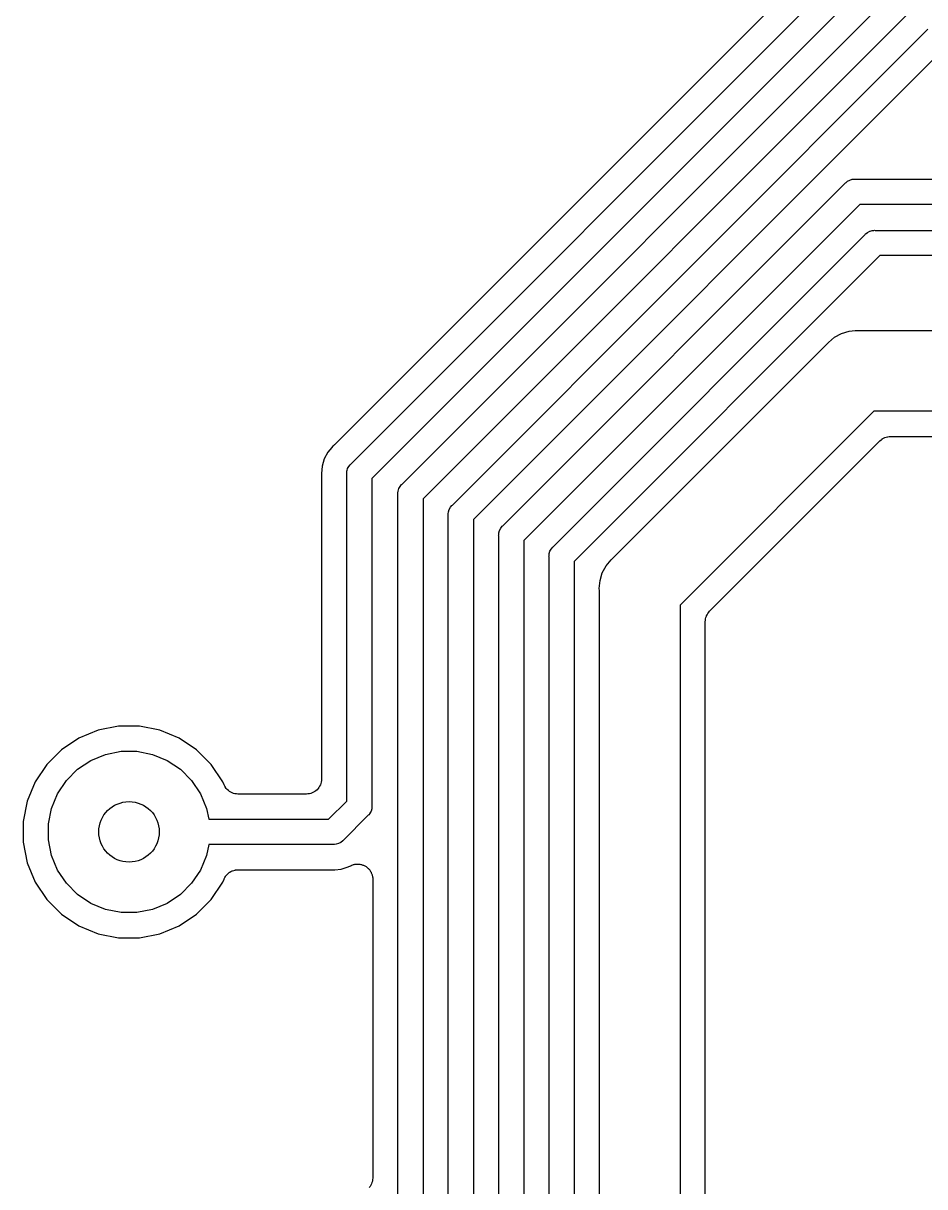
# Model space of a CAD drawing. Extents: x 44 to 126, y -146 to -44.
# Drawn here: x 73.12 to 82.07, y -93.94 to -82.4 of the extents above; entities that cross this region are included whole.
import ezdxf

# ---------------------------------------------------------------- set-up
doc = ezdxf.new("R2010")
doc.units = 0
doc.layers.add('BLACK', color=7, linetype='CONTINUOUS')

msp = doc.modelspace()

# ---------------------------------------------------------------- linework, layer by layer
at = {"layer": 'BLACK', "linetype": 'CONTINUOUS'}
for p, q in [((81.4926, -81.2991), (76.2071, -86.5846)), ((76.37, -86.7753), (81.6833, -81.4619)), ((81.8278, -81.671), (76.579, -86.9198)), ((76.878, -86.9744), (81.8904, -81.9619)), ((82.0349, -82.171), (77.087, -87.1189)), ((77.378, -87.1815), (82.0975, -82.4619)), ((82.242, -82.671), (77.587, -87.326)), ((77.878, -87.3886), (81.2766, -83.9899)), ((81.2766, -83.9899), (81.2805, -83.9852)), ((81.2805, -83.9852), (81.2853, -83.9813)), ((81.2853, -83.9813), (81.2996, -83.9696)), ((81.2853, -83.9813), (81.2853, -83.9813)), ((81.2996, -83.9696), (81.3213, -83.958)), ((81.2996, -83.9696), (81.2996, -83.9696)), ((81.2996, -83.9696), (81.2996, -83.9696)), ((81.3213, -83.958), (81.3449, -83.9508)), ((81.3449, -83.9508), (81.3632, -83.949)), ((81.3632, -83.949), (81.3694, -83.9484)), ((81.3632, -83.949), (81.3632, -83.949)), ((81.3694, -83.9484), (81.3755, -83.949)), ((81.3755, -83.949), (83.1332, -83.949)), ((81.4211, -84.199), (78.087, -87.5331)), ((83.1789, -84.199), (81.4211, -84.199)), ((81.4844, -84.4893), (81.4987, -84.4776)), ((81.4987, -84.4776), (81.5204, -84.466)), ((81.5204, -84.466), (81.5244, -84.4647)), ((81.5244, -84.4647), (81.544, -84.4588)), ((81.544, -84.4588), (81.5623, -84.457)), ((81.5623, -84.457), (81.5624, -84.457)), ((81.5624, -84.457), (81.5685, -84.4564)), ((81.5685, -84.4564), (81.5746, -84.457)), ((81.5746, -84.457), (84.5302, -84.457)), ((78.378, -87.5957), (81.4758, -84.4979)), ((81.4758, -84.4979), (81.4797, -84.4932)), ((81.4797, -84.4932), (81.4844, -84.4893)), ((81.6203, -84.707), (78.587, -87.7402)), ((84.5759, -84.707), (81.6203, -84.707)), ((81.1712, -85.5178), (81.2407, -85.4807)), ((81.2407, -85.4807), (81.3161, -85.4578)), ((81.3161, -85.4578), (81.3749, -85.452)), ((81.3749, -85.452), (81.3945, -85.4501)), ((81.3945, -85.4501), (81.4142, -85.452)), ((81.4142, -85.452), (84.628, -85.452)), ((78.9681, -87.7127), (81.0978, -85.5831)), ((81.0978, -85.5831), (81.1103, -85.5678)), ((81.1103, -85.5678), (81.1712, -85.5178)), ((81.5602, -86.252), (79.637, -88.1752)), ((84.628, -86.252), (81.5602, -86.252)), ((80.9323, -87.2334), (81.6198, -86.5459)), ((81.6198, -86.5459), (81.6202, -86.5456)), ((81.6202, -86.5455), (81.6213, -86.5445)), ((81.6202, -86.5456), (81.6202, -86.5455)), ((81.6202, -86.5456), (81.6202, -86.5456)), ((81.6213, -86.5445), (81.6321, -86.5359)), ((81.6321, -86.5359), (81.6429, -86.5271)), ((81.6429, -86.5271), (81.6436, -86.5267)), ((81.6436, -86.5267), (81.6442, -86.5262)), ((81.6442, -86.5262), (81.6565, -86.5198)), ((81.6565, -86.5198), (81.6687, -86.5133)), ((81.6687, -86.5133), (81.6695, -86.5131)), ((81.6695, -86.5131), (81.6702, -86.5127)), ((81.6702, -86.5127), (81.6835, -86.5089)), ((81.6835, -86.5089), (81.6967, -86.5049)), ((81.6967, -86.5049), (81.6975, -86.5048)), ((81.6975, -86.5048), (81.6983, -86.5046)), ((81.6983, -86.5046), (81.7122, -86.5033)), ((81.7122, -86.5033), (81.7259, -86.502)), ((81.7259, -86.502), (84.4099, -86.502)), ((76.1407, -86.6587), (76.1059, -86.7238)), ((76.1804, -86.6102), (76.1407, -86.6587)), ((76.1805, -86.6102), (76.1804, -86.6102)), ((76.1876, -86.6016), (76.1805, -86.6102)), ((76.1962, -86.5945), (76.1876, -86.6016)), ((76.2006, -86.59), (76.1962, -86.5945)), ((76.2056, -86.5861), (76.2006, -86.59)), ((76.2071, -86.5846), (76.2056, -86.5861)), ((76.1059, -86.7238), (76.0844, -86.7945)), ((76.3496, -86.7982), (76.3613, -86.7839)), ((76.3613, -86.7839), (76.3652, -86.7792)), ((76.3613, -86.7839), (76.3613, -86.7839)), ((76.3652, -86.7792), (76.37, -86.7753)), ((76.0844, -86.7945), (76.0772, -86.868)), ((76.0772, -86.868), (76.0783, -86.8791)), ((76.0783, -86.8791), (76.0785, -86.8812)), ((76.0785, -86.8812), (76.0784, -86.8875)), ((76.0784, -86.8875), (76.079, -86.8938)), ((76.079, -86.8938), (76.079, -89.899)), ((76.3284, -86.868), (76.3291, -86.8611)), ((76.329, -86.8741), (76.3284, -86.868)), ((76.329, -90.1182), (76.329, -86.8741)), ((76.3291, -86.8611), (76.3308, -86.8435)), ((76.3308, -86.8435), (76.3323, -86.8386)), ((76.3323, -86.8386), (76.338, -86.8199)), ((76.338, -86.8199), (76.3496, -86.7982)), ((76.579, -86.9198), (76.579, -90.1639)), ((76.846, -87.0191), (76.8576, -86.9973)), ((76.8576, -86.9973), (76.8732, -86.9783)), ((76.8732, -86.9783), (76.878, -86.9744)), ((76.8364, -87.0671), (76.837, -87.061)), ((76.837, -87.0732), (76.8364, -87.0671)), ((76.837, -87.061), (76.8388, -87.0426)), ((76.837, -87.061), (76.837, -87.061)), ((76.837, -94.0222), (76.837, -87.0732)), ((76.8388, -87.0426), (76.846, -87.0191)), ((77.087, -87.1189), (77.087, -94.0679)), ((77.3388, -87.2497), (77.346, -87.2262)), ((77.346, -87.2262), (77.3576, -87.2044)), ((77.3576, -87.2044), (77.3732, -87.1854)), ((77.3732, -87.1854), (77.378, -87.1815)), ((79.931, -88.2348), (80.9323, -87.2334)), ((77.3364, -87.2742), (77.337, -87.2681)), ((77.337, -87.2804), (77.3364, -87.2742)), ((77.337, -87.2681), (77.3388, -87.2497)), ((77.337, -87.2681), (77.337, -87.2681)), ((77.337, -96.4012), (77.337, -87.2804)), ((77.587, -87.326), (77.587, -96.4469)), ((77.8364, -87.4813), (77.837, -87.4752)), ((77.837, -87.4752), (77.8388, -87.4568)), ((77.837, -87.4752), (77.837, -87.4752)), ((77.8388, -87.4568), (77.846, -87.4333)), ((77.846, -87.4333), (77.8576, -87.4116)), ((77.8576, -87.4116), (77.8732, -87.3925)), ((77.8732, -87.3925), (77.878, -87.3886)), ((77.837, -87.4875), (77.8364, -87.4813)), ((77.837, -96.6083), (77.837, -87.4875)), ((78.087, -87.5331), (78.087, -96.654)), ((78.3364, -87.6885), (78.337, -87.6823)), ((78.337, -87.6946), (78.3364, -87.6885)), ((78.337, -87.6823), (78.3388, -87.6639)), ((78.337, -87.6823), (78.337, -87.6823)), ((78.337, -90.9498), (78.337, -87.6946)), ((78.3388, -87.6639), (78.346, -87.6404)), ((78.346, -87.6404), (78.3576, -87.6187)), ((78.3576, -87.6187), (78.3732, -87.5996)), ((78.3732, -87.5996), (78.378, -87.5957)), ((78.587, -87.7402), (78.587, -96.8611)), ((78.8657, -87.8557), (78.9028, -87.7862)), ((78.9028, -87.7862), (78.9528, -87.7253)), ((78.9528, -87.7253), (78.9681, -87.7127)), ((78.8351, -88.0095), (78.8428, -87.9311)), ((78.8428, -87.9311), (78.8433, -87.9294)), ((78.8433, -87.9294), (78.8657, -87.8557)), ((78.837, -88.0291), (78.8351, -88.0095)), ((78.837, -99.4133), (78.837, -88.0291)), ((79.637, -88.1752), (79.637, -99.5593)), ((79.8945, -88.2965), (79.8986, -88.2832)), ((79.8986, -88.2832), (79.8989, -88.2825)), ((79.8989, -88.2825), (79.8992, -88.2817)), ((79.8992, -88.2817), (79.9058, -88.2696)), ((79.9058, -88.2696), (79.9124, -88.2574)), ((79.9124, -88.2574), (79.9129, -88.2568)), ((79.9129, -88.2568), (79.9133, -88.2561)), ((79.9133, -88.2561), (79.9222, -88.2454)), ((79.9222, -88.2454), (79.931, -88.2348)), ((79.887, -88.3403), (79.8871, -88.3387)), ((79.887, -88.3408), (79.887, -88.3403)), ((79.887, -88.3403), (79.887, -88.3403)), ((79.887, -88.3403), (79.887, -88.3403)), ((79.887, -99.5397), (79.887, -88.3408)), ((79.8871, -88.3387), (79.8886, -88.325)), ((79.8886, -88.325), (79.89, -88.3112)), ((79.89, -88.3112), (79.8902, -88.3104)), ((79.8902, -88.3104), (79.8903, -88.3097)), ((79.8903, -88.3097), (79.8945, -88.2965)), ((73.8617, -89.4144), (73.6706, -89.4935)), ((74.0646, -89.374), (73.8617, -89.4144)), ((74.2714, -89.374), (74.0646, -89.374)), ((74.4743, -89.4144), (74.2714, -89.374)), ((74.6654, -89.4935), (74.4743, -89.4144)), ((73.6706, -89.4935), (73.4987, -89.6084)), ((74.8373, -89.6084), (74.6654, -89.4935)), ((73.4987, -89.6084), (73.3524, -89.7547)), ((73.7891, -89.715), (73.9346, -89.6547)), ((73.9346, -89.6547), (74.0892, -89.624)), ((74.0892, -89.624), (74.2468, -89.624)), ((74.2468, -89.624), (74.4014, -89.6547)), ((74.4014, -89.6547), (74.5469, -89.715)), ((74.9836, -89.7547), (74.8373, -89.6084)), ((73.3524, -89.7547), (73.2375, -89.9266)), ((73.658, -89.8026), (73.7891, -89.715)), ((74.5469, -89.715), (74.678, -89.8026)), ((75.0985, -89.9266), (74.9836, -89.7547)), ((73.5466, -89.914), (73.658, -89.8026)), ((74.678, -89.8026), (74.7894, -89.914)), ((76.079, -89.9011), (76.0774, -89.9151)), ((76.079, -89.899), (76.079, -89.9)), ((76.079, -89.9), (76.079, -89.9)), ((76.079, -89.9), (76.079, -89.9001)), ((76.079, -89.9001), (76.079, -89.9011)), ((73.2375, -89.9266), (73.1584, -90.1177)), ((73.459, -90.0451), (73.5466, -89.914)), ((74.7894, -89.914), (74.877, -90.0451)), ((75.1108, -89.9564), (75.0985, -89.9266)), ((75.1174, -89.9687), (75.1108, -89.9564)), ((75.1239, -89.9811), (75.1174, -89.9687)), ((75.1243, -89.9816), (75.1239, -89.9811)), ((75.1246, -89.9822), (75.1243, -89.9816)), ((75.1334, -89.993), (75.1246, -89.9822)), ((75.1422, -90.0039), (75.1334, -89.993)), ((75.1427, -90.0044), (75.1422, -90.0039)), ((75.1432, -90.0049), (75.1427, -90.0044)), ((75.154, -90.0138), (75.1432, -90.0049)), ((75.1647, -90.0228), (75.154, -90.0138)), ((76.0229, -90.015), (76.012, -90.0239)), ((76.0339, -90.0062), (76.0229, -90.015)), ((76.0343, -90.0058), (76.0339, -90.0062)), ((76.0347, -90.0054), (76.0343, -90.0058)), ((76.0437, -89.9946), (76.0347, -90.0054)), ((76.0528, -89.9837), (76.0437, -89.9946)), ((76.053, -89.9833), (76.0528, -89.9837)), ((76.0534, -89.9829), (76.053, -89.9833)), ((76.0601, -89.9704), (76.0534, -89.9829)), ((76.0669, -89.9581), (76.0601, -89.9704)), ((76.067, -89.9576), (76.0669, -89.9581)), ((76.0673, -89.9571), (76.067, -89.9576)), ((76.0714, -89.9437), (76.0673, -89.9571)), ((76.0757, -89.9302), (76.0714, -89.9437)), ((76.0758, -89.9297), (76.0757, -89.9302)), ((76.0759, -89.9292), (76.0758, -89.9297)), ((76.0774, -89.9151), (76.0759, -89.9292)), ((73.1584, -90.1177), (73.118, -90.3206)), ((73.3987, -90.1906), (73.459, -90.0451)), ((74.877, -90.0451), (74.9373, -90.1906)), ((75.1652, -90.0231), (75.1647, -90.0228)), ((75.1657, -90.0235), (75.1652, -90.0231)), ((75.1781, -90.0302), (75.1657, -90.0235)), ((75.1903, -90.0369), (75.1781, -90.0302)), ((75.1909, -90.0371), (75.1903, -90.0369)), ((75.1915, -90.0374), (75.1909, -90.0371)), ((75.205, -90.0415), (75.1915, -90.0374)), ((75.2182, -90.0457), (75.205, -90.0415)), ((75.2189, -90.0458), (75.2182, -90.0457)), ((75.2195, -90.046), (75.2189, -90.0458)), ((75.2335, -90.0474), (75.2195, -90.046)), ((75.2473, -90.049), (75.2335, -90.0474)), ((75.2486, -90.049), (75.2473, -90.049)), ((75.2487, -90.049), (75.2486, -90.049)), ((75.2486, -90.049), (75.2486, -90.049)), ((75.2494, -90.049), (75.2487, -90.049)), ((75.929, -90.049), (75.2494, -90.049)), ((75.9431, -90.0476), (75.929, -90.049)), ((75.9571, -90.0463), (75.9431, -90.0476)), ((75.9576, -90.0462), (75.9571, -90.0463)), ((75.9581, -90.0461), (75.9576, -90.0462)), ((75.9716, -90.0421), (75.9581, -90.0461)), ((75.9852, -90.0381), (75.9716, -90.0421)), ((75.9857, -90.0378), (75.9852, -90.0381)), ((75.9862, -90.0377), (75.9857, -90.0378)), ((75.9986, -90.0311), (75.9862, -90.0377)), ((76.0111, -90.0245), (75.9986, -90.0311)), ((76.0115, -90.0242), (76.0111, -90.0245)), ((76.012, -90.0239), (76.0115, -90.0242)), ((76.1482, -90.299), (76.329, -90.1182)), ((73.368, -90.3452), (73.3987, -90.1906)), ((74.9373, -90.1906), (74.9588, -90.299)), ((76.5573, -90.2412), (76.5467, -90.2541)), ((76.5584, -90.2398), (76.5573, -90.2412)), ((76.57, -90.2181), (76.5584, -90.2398)), ((76.5772, -90.1945), (76.57, -90.2181)), ((76.579, -90.1761), (76.5772, -90.1945)), ((76.579, -90.1639), (76.5796, -90.17)), ((76.5796, -90.17), (76.579, -90.1761)), ((76.579, -90.1761), (76.579, -90.1761)), ((73.118, -90.3206), (73.118, -90.5274)), ((73.368, -90.5028), (73.368, -90.3452)), ((74.9588, -90.299), (76.1482, -90.299)), ((76.5381, -90.2627), (76.2927, -90.508)), ((76.5428, -90.2588), (76.5381, -90.2627)), ((76.5467, -90.2541), (76.5428, -90.2588)), ((76.5467, -90.2541), (76.5467, -90.2541)), ((73.118, -90.5274), (73.1584, -90.7303)), ((73.3987, -90.6574), (73.368, -90.5028)), ((74.9588, -90.549), (74.9373, -90.6574)), ((76.1939, -90.549), (74.9588, -90.549)), ((76.2, -90.5496), (76.1939, -90.549)), ((76.2061, -90.549), (76.2, -90.5496)), ((76.2245, -90.5472), (76.2061, -90.549)), ((76.2061, -90.549), (76.2061, -90.549)), ((76.2481, -90.54), (76.2245, -90.5472)), ((76.2698, -90.5284), (76.2481, -90.54)), ((76.2888, -90.5128), (76.2698, -90.5284)), ((76.2927, -90.508), (76.2888, -90.5128)), ((73.459, -90.8029), (73.3987, -90.6574)), ((74.9373, -90.6574), (74.877, -90.8029)), ((73.1584, -90.7303), (73.2375, -90.9214)), ((73.5466, -90.934), (73.459, -90.8029)), ((74.877, -90.8029), (74.7894, -90.934)), ((75.1556, -90.8329), (75.1664, -90.8241)), ((75.1664, -90.8241), (75.167, -90.8238)), ((75.167, -90.8238), (75.1675, -90.8233)), ((75.1675, -90.8233), (75.18, -90.8169)), ((75.18, -90.8169), (75.1922, -90.8103)), ((75.1922, -90.8103), (75.1929, -90.8101)), ((75.1929, -90.8101), (75.1935, -90.8098)), ((75.1935, -90.8098), (75.2069, -90.8059)), ((75.2069, -90.8059), (75.2203, -90.8019)), ((75.2203, -90.8019), (75.2209, -90.8018)), ((75.2209, -90.8018), (75.2216, -90.8016)), ((75.2216, -90.8016), (75.2356, -90.8004)), ((75.2356, -90.8004), (75.2494, -90.799)), ((75.2494, -90.799), (76.1742, -90.799)), ((76.1742, -90.799), (76.1763, -90.799)), ((76.1763, -90.799), (76.1826, -90.7997)), ((76.1826, -90.7997), (76.1889, -90.7997)), ((76.1889, -90.7997), (76.2, -90.8008)), ((76.2, -90.8008), (76.2111, -90.7997)), ((76.2111, -90.7997), (76.2112, -90.7997)), ((76.2112, -90.7997), (76.2735, -90.7936)), ((76.2735, -90.7936), (76.3442, -90.7721)), ((76.3442, -90.7721), (76.3663, -90.7603)), ((76.3663, -90.7603), (76.3681, -90.7593)), ((76.3681, -90.7593), (76.3746, -90.7568)), ((76.3746, -90.7568), (76.3808, -90.7535)), ((76.3808, -90.7535), (76.3882, -90.7514)), ((76.3882, -90.7514), (76.3953, -90.7485)), ((76.3953, -90.7485), (76.4022, -90.7472)), ((76.4022, -90.7472), (76.4089, -90.7453)), ((76.4089, -90.7453), (76.4166, -90.7446)), ((76.4166, -90.7446), (76.4241, -90.7432)), ((76.4241, -90.7432), (76.4311, -90.7432)), ((76.4311, -90.7432), (76.438, -90.7426)), ((76.438, -90.7426), (76.4457, -90.7434)), ((76.4457, -90.7434), (76.4534, -90.7435)), ((76.4534, -90.7435), (76.4602, -90.7449)), ((76.4602, -90.7449), (76.4672, -90.7457)), ((76.4672, -90.7457), (76.4745, -90.7479)), ((76.4745, -90.7479), (76.482, -90.7495)), ((76.482, -90.7495), (76.4885, -90.7523)), ((76.4885, -90.7523), (76.4951, -90.7543)), ((76.4951, -90.7543), (76.5019, -90.758)), ((76.5019, -90.758), (76.509, -90.761)), ((76.509, -90.761), (76.5147, -90.7649)), ((76.5147, -90.7649), (76.5209, -90.7683)), ((76.5209, -90.7683), (76.5268, -90.7732)), ((76.5268, -90.7732), (76.5332, -90.7775)), ((76.5332, -90.7775), (76.5381, -90.7825)), ((76.5381, -90.7825), (76.5434, -90.7869)), ((76.5434, -90.7869), (76.5483, -90.7929)), ((76.5483, -90.7929), (76.5537, -90.7984)), ((76.5537, -90.7984), (76.5575, -90.8042)), ((76.5575, -90.8042), (76.5619, -90.8096)), ((76.5619, -90.8096), (76.5656, -90.8164)), ((76.5656, -90.8164), (76.5698, -90.8228)), ((76.5698, -90.8228), (76.5724, -90.8293)), ((73.2375, -90.9214), (73.3524, -91.0933)), ((73.658, -91.0454), (73.5466, -90.934)), ((74.7894, -90.934), (74.678, -91.0454)), ((74.9836, -91.0933), (75.0985, -90.9214)), ((75.0985, -90.9214), (75.1108, -90.8916)), ((75.1108, -90.8916), (75.1111, -90.8909)), ((75.1111, -90.8908), (75.1116, -90.8897)), ((75.1111, -90.8909), (75.1111, -90.8908)), ((75.1111, -90.8909), (75.1111, -90.8909)), ((75.1116, -90.8897), (75.1184, -90.8774)), ((75.1184, -90.8774), (75.1251, -90.8651)), ((75.1251, -90.8651), (75.1255, -90.8646)), ((75.1255, -90.8646), (75.1258, -90.864)), ((75.1258, -90.864), (75.1348, -90.8533)), ((75.1348, -90.8533), (75.1437, -90.8426)), ((75.1437, -90.8426), (75.1442, -90.8421)), ((75.1442, -90.8421), (75.1446, -90.8416)), ((75.1446, -90.8416), (75.1556, -90.8329)), ((76.5724, -90.8293), (76.5757, -90.8354)), ((76.5757, -90.8354), (76.5779, -90.8428)), ((76.5779, -90.8428), (76.5808, -90.8499)), ((76.5808, -90.8499), (76.5821, -90.8568)), ((76.5821, -90.8568), (76.5841, -90.8635)), ((76.5841, -90.8635), (76.5849, -90.8711)), ((76.5849, -90.8711), (76.5864, -90.8787)), ((76.5864, -90.8787), (76.5863, -90.8857)), ((76.5863, -90.8857), (76.587, -90.8926)), ((76.587, -90.8926), (76.587, -93.8565)), ((73.7891, -91.133), (73.658, -91.0454)), ((74.678, -91.0454), (74.5469, -91.133)), ((78.337, -91.2038), (78.337, -90.9498)), ((78.337, -90.9498), (78.337, -90.9498)), ((73.3524, -91.0933), (73.4987, -91.2396)), ((73.9346, -91.1933), (73.7891, -91.133)), ((74.5469, -91.133), (74.4014, -91.1933)), ((74.8373, -91.2396), (74.9836, -91.0933)), ((73.4987, -91.2396), (73.6706, -91.3545)), ((74.0892, -91.224), (73.9346, -91.1933)), ((74.2468, -91.224), (74.0892, -91.224)), ((74.4014, -91.1933), (74.2468, -91.224)), ((74.6654, -91.3545), (74.8373, -91.2396)), ((78.337, -96.8154), (78.337, -91.2038)), ((78.337, -91.2038), (78.337, -91.2038)), ((73.6706, -91.3545), (73.8617, -91.4336)), ((74.4743, -91.4336), (74.6654, -91.3545)), ((73.8617, -91.4336), (74.0646, -91.474)), ((74.0646, -91.474), (74.2714, -91.474)), ((74.2714, -91.474), (74.4743, -91.4336)), ((76.5608, -93.9413), (76.5518, -93.9519)), ((76.5611, -93.9406), (76.5608, -93.9413)), ((76.5616, -93.94), (76.5611, -93.9406)), ((76.5682, -93.9278), (76.5616, -93.94)), ((76.5749, -93.9156), (76.5682, -93.9278)), ((76.5751, -93.9149), (76.5749, -93.9156)), ((76.5755, -93.9142), (76.5751, -93.9149)), ((76.5796, -93.9009), (76.5755, -93.9142)), ((76.5837, -93.8877), (76.5796, -93.9009)), ((76.5838, -93.8869), (76.5837, -93.8877)), ((76.584, -93.8862), (76.5838, -93.8869)), ((76.5854, -93.8724), (76.584, -93.8862)), ((76.587, -93.8586), (76.5854, -93.8724)), ((76.587, -93.8565), (76.587, -93.857)), ((76.587, -93.857), (76.587, -93.8571)), ((76.587, -93.8571), (76.587, -93.8571)), ((76.587, -93.8571), (76.587, -93.8586))]:
    msp.add_line(p, q, dxfattribs=at)
at = {"layer": 'BLACK'}
msp.add_circle((74.168, -90.424), 0.3, dxfattribs=at)

doc.saveas('drawing.dxf')
